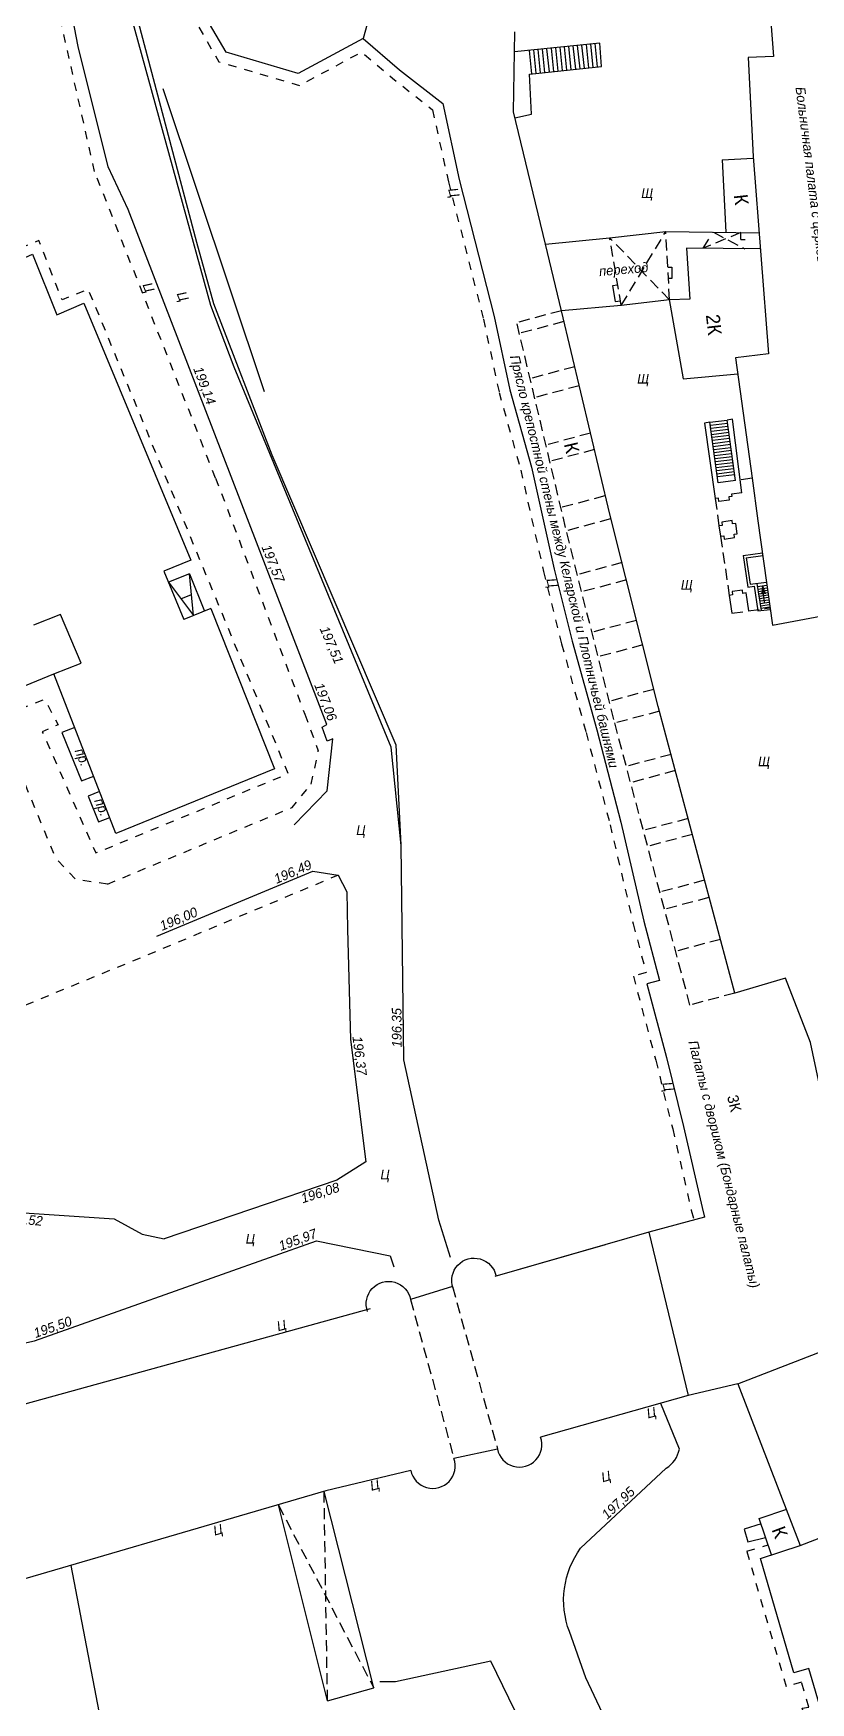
# Model space of a CAD drawing. Header units: metres. Extents: x 2227888 to 2228620, y 529759 to 530801.
# Drawn here: x 2228084.1 to 2228154.6, y 530300.7 to 530452.1 of the extents above; entities that cross this region are included whole.
import ezdxf

# ---------------------------------------------------------------- set-up
doc = ezdxf.new("R2010")
doc.units = ezdxf.units.M
doc.header["$LTSCALE"] = 0.5
for name, pattern in [('189_3', [3, 1.5, -1.5]), ('22', [3, 2, -1]), ('24', [3, 1.5, -1.5]), ('366', [2, 0.5, -1.5]), ('CONTI', [0]), ('L2X1', [3, 2, -1])]:
    doc.linetypes.add(name, pattern=pattern)
for name, color, linetype in [('ЗДАНИЯ_ЖИЛЫЕ', 252, 'CONTI'), ('КУЛЬТ_РИТУАЛ', 252, 'CONTI'), ('ОГРАЖДЕНИЯ', 252, 'CONTI'), ('СООРУЖЕНИЯ', 252, 'CONTI'), ('ТРОТУАРЫ', 252, 'CONTI')]:
    doc.layers.add(name, color=color, linetype=linetype)
doc.layers.add('ИИ_ЗДАНИЯ_СООРУЖЕНИЯ_025', color=7, linetype='Continuous', lineweight=25)
doc.styles.add('БМ431', font='', dxfattribs={"height": 0.875})
doc.styles.add('древний курсив', font='', dxfattribs={"height": 0.875})
doc.styles.add('рубленый', font='', dxfattribs={"height": 1})
doc.styles.get('БМ431').set_extended_font_data('Bm431', italic=True)
doc.styles.get('древний курсив').set_extended_font_data('D431', italic=True)
doc.styles.get('рубленый').set_extended_font_data('P131')
doc.linetypes.add('119_3', pattern='A,6,-2,[12,GUGK.shx,S=1,R=0,X=0,Y=0],6,[12,GUGK.shx,S=1,R=180,X=0,Y=0],-2', length=16)
doc.linetypes.add('280', pattern='A,2,[9,GUGK.shx,S=0.25,R=0,X=0,Y=0.5],2,0', length=4)
doc.linetypes.add('474_1', pattern='A,1.5,[4,GUGK.shx,S=1,R=0,X=0,Y=-0.5],-0.5,[5,GUGK.shx,S=0.3,R=45,X=0,Y=0.5],0.001,-0.5,0.5', length=3.001)

msp = doc.modelspace()

# ---------------------------------------------------------------- linework, layer by layer
at = {"layer": 'ЗДАНИЯ_ЖИЛЫЕ', "linetype": '24', "flags": 128}
for points in [[(2228107.23, 530384.97), (2228089.08, 530428.93), (2228086.71, 530427.97), (2228084.59, 530433.34), (2228083.34, 530432.84), (2228077.43, 530447.72)], [(2228079.73, 530392.68), (2228080.98, 530392.99), (2228082.44, 530390.69), (2228085.13, 530391.72), (2228086.34, 530389.4), (2228084.91, 530388.76), (2228089.76, 530377.77), (2228107.23, 530384.97)]]:
    msp.add_lwpolyline(points, dxfattribs=at)
at = {"layer": 'ЗДАНИЯ_ЖИЛЫЕ', "flags": 128}
for points in [[(2228006.29, 530398.64), (2227999.55, 530414.69), (2228076.57, 530446.6), (2228082.76, 530431.54), (2228084.03, 530432.12), (2228086.22, 530426.6), (2228088.67, 530427.67), (2228098.4, 530404.35)], [(2228098.4, 530404.35), (2228095.95, 530403.33), (2228097.74, 530398.97)], [(2228098.28, 530403.11), (2228096.35, 530402.34)], [(2228096.35, 530402.34), (2228098.64, 530399.33), (2228098.28, 530403.11)], [(2228098.28, 530403.11), (2228099.63, 530399.72), (2228099.63, 530399.72)], [(2228078.1, 530401.58), (2228080.12, 530396.61), (2228081.4, 530397.04), (2228081.66, 530396.25), (2228080.27, 530395.69), (2228081.28, 530393.26), (2228082.96, 530393.96), (2228083.39, 530392.96), (2228085.97, 530394.03)], [(2228100.2, 530399.95), (2228105.98, 530385.4), (2228091.59, 530379.53), (2228085.97, 530394.03)], [(2228097.49, 530400.84), (2228098.46, 530401.22)], [(2228100.2, 530399.95), (2228097.74, 530398.97)], [(2228088.44, 530394.99), (2228086.57, 530399.4), (2228084.1, 530398.44)], [(2228085.97, 530394.03), (2228088.44, 530394.99)], [(2228087.86, 530389.15), (2228086.67, 530388.69), (2228088.47, 530384.32), (2228089.57, 530384.75)], [(2228090.11, 530383.34), (2228089.06, 530382.94), (2228090.02, 530380.59), (2228091.03, 530380.98)]]:
    msp.add_lwpolyline(points, dxfattribs=at)
at = {"layer": 'ИИ_ЗДАНИЯ_СООРУЖЕНИЯ_025', "extrusion": (-2.03036e-17, 5.69296e-17, -1)}
for p, q in [((2228149.96, 530317.38), (2228152.47, 530318.22)), ((2228151.08, 530314.09), (2228149.96, 530317.38))]:
    msp.add_line(p, q, dxfattribs=at)
at = {"layer": 'КУЛЬТ_РИТУАЛ', "linetype": 'L2X1', "extrusion": (-2.03036e-17, 5.69296e-17, -1)}
for p, q in [((2228137.45, 530427.46), (2228136.39, 530433.6)), ((2228141.83, 530427.96), (2228136.39, 530433.6)), ((2228137.45, 530427.46), (2228141.49, 530434.17)), ((2228141.83, 530427.96), (2228141.49, 530434.17)), ((2228148.3, 530434.08), (2228144.88, 530432.65)), ((2228145.8, 530434.1), (2228148.66, 530432.6)), ((2228149.31, 530411.77), (2228148.3, 530411.64)), ((2228145.97, 530409.93), (2228146.3, 530407.45)), ((2228146.44, 530406.51), (2228147.25, 530401.15)), ((2228147.48, 530399.52), (2228150.95, 530400.02))]:
    msp.add_line(p, q, dxfattribs=at)
at = {"layer": 'КУЛЬТ_РИТУАЛ', "extrusion": (-2.03036e-17, 5.69296e-17, -1)}
for p, q in [((2228144.88, 530432.65), (2228145.4, 530433.47)), ((2228148.29, 530433.44), (2228148.3, 530434.08)), ((2228148.29, 530433.44), (2228148.68, 530433.44)), ((2228145.49, 530416.86), (2228144.99, 530416.79)), ((2228144.99, 530416.79), (2228145.97, 530409.93)), ((2228145.49, 530416.86), (2228147.05, 530417.05)), ((2228145.49, 530416.86), (2228147.05, 530417.05)), ((2228146.24, 530411.37), (2228145.49, 530416.86)), ((2228145.53, 530416.59), (2228147.09, 530416.78)), ((2228147.55, 530417.13), (2228147.05, 530417.05)), ((2228147.8, 530411.56), (2228147.05, 530417.05)), ((2228148.4, 530410.45), (2228147.55, 530417.13)), ((2228145.56, 530416.31), (2228147.12, 530416.5)), ((2228145.6, 530416.04), (2228147.16, 530416.23)), ((2228145.64, 530415.76), (2228147.2, 530415.95)), ((2228145.68, 530415.49), (2228147.24, 530415.68)), ((2228145.71, 530415.22), (2228147.28, 530415.4)), ((2228145.75, 530414.94), (2228147.31, 530415.13)), ((2228145.79, 530414.67), (2228147.35, 530414.86)), ((2228145.83, 530414.39), (2228147.39, 530414.58)), ((2228145.86, 530414.12), (2228147.43, 530414.31)), ((2228145.9, 530413.84), (2228147.46, 530414.03)), ((2228145.94, 530413.57), (2228147.5, 530413.76)), ((2228145.98, 530413.29), (2228147.54, 530413.48)), ((2228146.02, 530413.02), (2228147.58, 530413.21)), ((2228146.05, 530412.74), (2228147.61, 530412.93)), ((2228146.09, 530412.47), (2228147.65, 530412.66)), ((2228146.13, 530412.19), (2228147.69, 530412.38)), ((2228146.17, 530411.92), (2228147.73, 530412.11)), ((2228147.8, 530411.56), (2228146.24, 530411.37)), ((2228146.26, 530409.97), (2228145.97, 530409.93)), ((2228146.3, 530409.67), (2228146.26, 530409.97)), ((2228147.24, 530409.8), (2228146.3, 530409.67)), ((2228147.48, 530410.13), (2228147.2, 530410.09)), ((2228147.2, 530410.09), (2228147.24, 530409.8)), ((2228148.4, 530410.45), (2228147.45, 530410.32)), ((2228147.45, 530410.32), (2228147.48, 530410.13)), ((2228146.6, 530407.5), (2228146.3, 530407.45)), ((2228146.3, 530407.45), (2228146.44, 530406.51)), ((2228147.5, 530407.93), (2228146.56, 530407.79)), ((2228146.56, 530407.79), (2228146.6, 530407.5)), ((2228147.54, 530407.63), (2228147.5, 530407.93)), ((2228147.84, 530407.68), (2228147.54, 530407.63)), ((2228147.97, 530406.74), (2228147.84, 530407.68)), ((2228146.44, 530406.51), (2228146.74, 530406.56)), ((2228146.74, 530406.56), (2228146.78, 530406.26)), ((2228146.78, 530406.26), (2228147.72, 530406.4)), ((2228147.68, 530406.69), (2228147.97, 530406.74)), ((2228147.72, 530406.4), (2228147.68, 530406.69)), ((2228148.5, 530404.76), (2228150.25, 530405)), ((2228148.5, 530404.76), (2228148.94, 530401.9)), ((2228148.77, 530404.55), (2228150.29, 530404.76)), ((2228148.77, 530404.55), (2228149.15, 530402.16)), ((2228148.45, 530401.63), (2228147.51, 530401.49)), ((2228147.51, 530401.49), (2228147.55, 530401.19)), ((2228148.49, 530401.33), (2228148.45, 530401.63)), ((2228148.94, 530401.9), (2228149.5, 530401.98)), ((2228149.15, 530402.16), (2228150.62, 530402.36)), ((2228149.5, 530401.98), (2228149.85, 530399.73)), ((2228149.74, 530402.24), (2228150.13, 530399.77)), ((2228149.82, 530401.94), (2228150.66, 530402.06)), ((2228149.85, 530401.72), (2228150.69, 530401.84)), ((2228149.88, 530401.51), (2228150.72, 530401.62)), ((2228149.91, 530401.29), (2228150.75, 530401.41)), ((2228147.55, 530401.19), (2228147.25, 530401.15)), ((2228147.25, 530401.15), (2228147.48, 530399.52)), ((2228148.79, 530401.37), (2228148.49, 530401.33)), ((2228149.02, 530399.74), (2228148.79, 530401.37)), ((2228149.85, 530399.73), (2228150.96, 530399.88)), ((2228149.95, 530401.07), (2228150.78, 530401.19)), ((2228149.98, 530400.85), (2228150.81, 530400.97)), ((2228150.01, 530400.64), (2228150.84, 530400.75)), ((2228150.04, 530400.42), (2228150.87, 530400.54)), ((2228150.07, 530400.2), (2228150.9, 530400.32)), ((2228150.1, 530399.99), (2228150.93, 530400.1)), ((2228152.34, 530366.42), (2228147.74, 530365.05)), ((2228154.61, 530360.57), (2228152.34, 530366.42)), ((2228156.28, 530352.74), (2228154.61, 530360.57)), ((2228148.02, 530329.59), (2228153.69, 530314.93))]:
    msp.add_line(p, q, dxfattribs=at)
at = {"layer": 'КУЛЬТ_РИТУАЛ', "linetype": '22', "extrusion": (-2.03036e-17, 5.69296e-17, -1)}
for p, q in [((2228132.01, 530426.98), (2228127.96, 530425.9)), ((2228132.39, 530407.31), (2228127.96, 530425.9)), ((2228132.24, 530425.99), (2228128.19, 530424.91)), ((2228133.22, 530421.9), (2228129.17, 530420.82)), ((2228133.63, 530420.17), (2228129.58, 530419.09)), ((2228134.66, 530415.87), (2228130.6, 530414.78)), ((2228135.01, 530414.38), (2228130.96, 530413.3)), ((2228135.96, 530410.17), (2228131.91, 530409.09)), ((2228136.46, 530408.08), (2228132.41, 530407)), ((2228136.77, 530389.87), (2228132.39, 530407.31)), ((2228137.52, 530404.12), (2228133.46, 530403.03)), ((2228137.91, 530402.55), (2228133.86, 530401.47)), ((2228138.83, 530398.87), (2228134.78, 530397.79)), ((2228139.39, 530396.65), (2228135.34, 530395.57)), ((2228140.41, 530392.62), (2228136.35, 530391.53)), ((2228143.68, 530363.97), (2228136.77, 530389.87)), ((2228140.9, 530390.64), (2228136.85, 530389.55)), ((2228141.97, 530386.71), (2228137.91, 530385.63)), ((2228142.35, 530385.24), (2228138.3, 530384.16)), ((2228143.51, 530380.9), (2228139.45, 530379.81)), ((2228143.9, 530379.45), (2228139.84, 530378.37)), ((2228144.98, 530375.3, 206.35), (2228140.93, 530374.21, 206.35)), ((2228145.4, 530373.73, 206.35), (2228141.35, 530372.65, 206.35)), ((2228146.44, 530369.93), (2228142.38, 530368.85)), ((2228147.74, 530365.05), (2228143.68, 530363.97))]:
    msp.add_line(p, q, dxfattribs=at)
at = {"layer": 'КУЛЬТ_РИТУАЛ', "extrusion": (1.22465e-16, -2.71926e-32, -1)}
for p, q in [((2228145.01, 530344.71), (2228139.95, 530343.35)), ((2228139.95, 530343.35), (2228125.97, 530339.35)), ((2228139.95, 530343.35), (2228143.53, 530328.55)), ((2228135.97, 530342.21), (2228125.97, 530339.35)), ((2228122.13, 530338.42, 196.19), (2228118.33, 530337.25, 195.08)), ((2228148.02, 530329.59), (2228143.53, 530328.55))]:
    msp.add_line(p, q, dxfattribs=at)
at = {"layer": 'КУЛЬТ_РИТУАЛ', "linetype": '24', "flags": 128}
msp.add_lwpolyline([(2228120.68, 530459.84), (2228120.68, 530459.84), (2228120.68, 530459.84), (2228120.68, 530459.84), (2228120.68, 530459.84), (2228120.68, 530459.84), (2228120.68, 530459.84), (2228120.68, 530459.84), (2228120.68, 530459.84), (2228120.68, 530459.84), (2228120.68, 530459.84), (2228120.68, 530459.84), (2228120.68, 530459.84), (2228116.33, 530458.99), (2228113.25, 530464.81), (2228105.7, 530466.96), (2228099.31, 530463.11), (2228097.29, 530455.85), (2228100.93, 530449.58), (2228108.25, 530447.43), (2228113.89, 530450.46), (2228116.69, 530448.07), (2228120.32, 530445.22)], dxfattribs=at)
at = {"layer": 'КУЛЬТ_РИТУАЛ', "extrusion": (1.22465e-16, -2.71926e-32, -1)}
msp.add_lwpolyline([(-2228100.17, 530462.46), (-2228105.84, 530465.88), (-2228112.56, 530463.97), (-2228115.76, 530457.92), (-2228114.01, 530451.67), (-2228108.14, 530448.51), (-2228101.6, 530450.43), (-2228098.36, 530455.99)], close=True, dxfattribs=at)
at = {"layer": 'КУЛЬТ_РИТУАЛ', "extrusion": (-2.03036e-17, 5.69296e-17, -1), "elevation": 0}
for points in [[(-2228168.3, 530401.66), (-2228170.19, 530402.02), (-2228168.49, 530416.67), (-2228166.13, 530433.04), (-2228164.33, 530451.21), (-2228161.85, 530450.89), (-2228160.58, 530461.53), (-2228150.43, 530460.7), (-2228151.27, 530450.05), (-2228148.97, 530449.95), (-2228149.41, 530440.97), (-2228150.81, 530423.08), (-2228147.81, 530422.69), (-2228149.31, 530411.77), (-2228149.84, 530407.92), (-2228151.17, 530398.43), (-2228160.36, 530400.16)], [(-2228147.74, 530365.05), (-2228140.79, 530391.07), (-2228136.41, 530408.52), (-2228132.01, 530426.98), (-2228130.56, 530433.02), (-2228127.66, 530445.03), (-2228127.8, 530452.29)], [(-2228130.56, 530433.02), (-2228136.39, 530433.6), (-2228141.49, 530434.17), (-2228149.95, 530434.06)], [(-2228150.02, 530432.59), (-2228143.35, 530432.67), (-2228143.66, 530428.04), (-2228141.83, 530427.96), (-2228137.45, 530427.46), (-2228132.01, 530426.98)], [(-2228150.45, 530400.49), (-2228150.27, 530402.02), (-2228150.5, 530401.3), (-2228150.27, 530402.02), (-2228150.21, 530401.27)], [(-2228162.34, 530280.38), (-2228159.91, 530289.34), (-2228157.86, 530296.77), (-2228156.16, 530296.38), (-2228155.17, 530299.35), (-2228155.73, 530299.43), (-2228154.47, 530303.77), (-2228153.11, 530303.36), (-2228150.08, 530313.76), (-2228153.69, 530314.93)]]:
    msp.add_lwpolyline(points, dxfattribs=at)
at = {"layer": 'КУЛЬТ_РИТУАЛ', "extrusion": (1.22465e-16, -2.71926e-32, -1)}
msp.add_lwpolyline([(-2228114.01, 530451.67), (-2228114.01, 530451.67), (-2228114.01, 530451.67), (-2228117.33, 530448.85), (-2228121.24, 530445.78)], dxfattribs=at)
at = {"layer": 'КУЛЬТ_РИТУАЛ', "flags": 128}
for points, elevation in [([(2228129.12, 530448.46), (2228135.66, 530449.15), (2228135.51, 530451.26), (2228127.77, 530450.47)], 207.13), ([(2228129.08, 530450.59), (2228129.3, 530448.48)], 207.13), ([(2228129.48, 530450.64), (2228129.7, 530448.53)], 207.13), ([(2228129.87, 530450.68), (2228130.1, 530448.57)], 207.13), ([(2228130.27, 530450.72), (2228130.49, 530448.61)], 207.13), ([(2228130.67, 530450.76), (2228130.89, 530448.65)], 207.13), ([(2228131.07, 530450.8), (2228131.29, 530448.69)], 207.13), ([(2228131.47, 530450.84), (2228131.69, 530448.73)], 207.13), ([(2228131.86, 530450.89), (2228132.08, 530448.78)], 207.13), ([(2228132.26, 530450.93), (2228132.48, 530448.82)], 207.13), ([(2228132.66, 530450.97), (2228132.88, 530448.86)], 207.13), ([(2228133.06, 530451.01), (2228133.28, 530448.9)], 207.13), ([(2228133.45, 530451.05), (2228133.68, 530448.94)], 207.13), ([(2228133.85, 530451.09), (2228134.07, 530448.98)], 207.13), ([(2228134.25, 530451.14), (2228134.47, 530449.03)], 207.13), ([(2228134.65, 530451.18), (2228134.87, 530449.07)], 207.13), ([(2228135.05, 530451.22), (2228135.27, 530449.11)], 207.13), ([(2228146.6, 530440.68), (2228149.41, 530440.82)], 208.82), ([(2228146.6, 530440.68), (2228146.94, 530434.1)], 208.82), ([(2228114.67, 530336.4), (2228077.49, 530326.14), (2228018.63, 530310.25)], 0), ([(2228148.02, 530329.59), (2228162.94, 530335.37)], 0), ([(2228153.69, 530314.93), (2228168.61, 530320.71), (2228162.94, 530335.37)], 0)]:
    msp.add_lwpolyline(points, dxfattribs=dict(at, elevation=elevation))
at = {"layer": 'КУЛЬТ_РИТУАЛ', "linetype": '280', "elevation": 207.19, "flags": 128}
msp.add_lwpolyline([(2228127.8, 530444.47), (2228129.3, 530444.81), (2228129.12, 530448.46)], dxfattribs=at)
at = {"layer": 'КУЛЬТ_РИТУАЛ', "extrusion": (1.22465e-16, -2.71926e-32, -1), "elevation": 0}
msp.add_lwpolyline([(-2228121.24, 530445.78), (-2228122.74, 530438.9), (-2228125.91, 530426.44), (-2228127.33, 530419.8), (-2228129.29, 530412.77), (-2228131.37, 530403.54), (-2228133, 530396.99), (-2228135.22, 530388.95), (-2228137.41, 530380.57), (-2228139.5, 530371.58), (-2228140.9, 530366.2), (-2228139.76, 530365.89), (-2228141.54, 530359.21), (-2228143.08, 530352.96), (-2228144.78, 530345.59), (-2228145.01, 530344.71)], dxfattribs=at)
at = {"layer": 'КУЛЬТ_РИТУАЛ', "linetype": '24', "extrusion": (1.22465e-16, -2.71926e-32, -1), "elevation": 0}
msp.add_lwpolyline([(-2228120.32, 530445.22), (-2228121.76, 530438.67), (-2228124.94, 530426.21), (-2228126.36, 530419.57), (-2228128.32, 530412.52), (-2228130.4, 530403.31), (-2228132.03, 530396.74), (-2228134.26, 530388.69), (-2228136.43, 530380.33), (-2228138.53, 530371.34), (-2228139.69, 530366.91), (-2228138.54, 530366.6), (-2228140.57, 530358.96), (-2228142.11, 530352.73), (-2228143.8, 530345.35), (-2228144.05, 530344.45)], dxfattribs=at)
at = {"layer": 'КУЛЬТ_РИТУАЛ', "elevation": 0}
for points in [[(2228141.67, 530430.93), (2228142.03, 530430.94), (2228142.03, 530429.91), (2228141.7, 530429.91)], [(2228141.8, 530428), (2228143.06, 530420.81), (2228148.01, 530421.24)]]:
    msp.add_lwpolyline(points, dxfattribs=at)
at = {"layer": 'КУЛЬТ_РИТУАЛ'}
msp.add_lwpolyline([(2228137.11, 530429.31), (2228136.66, 530429.25), (2228136.88, 530427.82), (2228137.38, 530427.87)], dxfattribs=at)
at = {"layer": 'КУЛЬТ_РИТУАЛ', "flags": 128}
for points, elevation in [([(2228122.18, 530338.29, -1.07714), (2228126.08, 530339.37, -26.926939)], -0.63), ([(2228114.42, 530336.17, -1.07714), (2228118.33, 530337.25, -26.926939)], 195.08), ([(2228126.21, 530323.68, 1.07714), (2228130.12, 530324.77, 26.926939)], 196.13), ([(2228118.35, 530321.74, 1.07714), (2228122.26, 530322.82, 26.926939)], 196.04)]:
    msp.add_lwpolyline(points, format="xyb", dxfattribs=dict(at, elevation=elevation))
at = {"layer": 'КУЛЬТ_РИТУАЛ', "linetype": '22', "flags": 128}
for points, elevation in [([(2228122.13, 530338.42), (2228126.22, 530323.68)], 196.19), ([(2228118.33, 530337.25), (2228122.26, 530322.82)], 195.08)]:
    msp.add_lwpolyline(points, dxfattribs=dict(at, elevation=elevation))
at = {"layer": 'КУЛЬТ_РИТУАЛ', "linetype": 'Continuous', "elevation": 0.44}
for points in [[(2228143.53, 530328.55), (2228130.12, 530324.77), (2228130.12, 530324.77)], [(2228126.21, 530323.68), (2228126.21, 530323.68), (2228122.26, 530322.82), (2228122.26, 530322.82)], [(2228118.35, 530321.74), (2228118.35, 530321.74), (2228118.35, 530321.74), (2228110.65, 530319.88), (2228110.65, 530319.88), (2228076.87, 530310.02), (2228021.95, 530295.45), (2228021.95, 530295.45)]]:
    msp.add_lwpolyline(points, dxfattribs=at)
at = {"layer": 'КУЛЬТ_РИТУАЛ', "linetype": '24', "extrusion": (-2.03036e-17, 5.69296e-17, -1), "elevation": 0}
msp.add_lwpolyline([(-2228161.37, 530280.12), (-2228158.95, 530289.08), (-2228157.15, 530295.58), (-2228155.5, 530295.2), (-2228153.85, 530300.17), (-2228154.45, 530300.26), (-2228153.79, 530302.52), (-2228152.43, 530302.11), (-2228148.84, 530314.42), (-2228150.77, 530314.99)], dxfattribs=at)
at = {"layer": 'КУЛЬТ_РИТУАЛ'}
msp.add_polyline3d([(2228150.13, 530316.88, 0), (2228148.59, 530316.4, 199.57), (2228148.93, 530315.25, 199.6), (2228150.54, 530315.66, 0)], dxfattribs=at)
at = {"layer": 'ОГРАЖДЕНИЯ', "linetype": '280', "flags": 128}
for points, elevation in [([(2228117.46, 530378.51), (2228117.03, 530387.55), (2228105.78, 530413.86), (2228100.47, 530427.6), (2228098.94, 530433.16), (2228092.27, 530458.34), (2228092.27, 530458.34)], 196.22), ([(2228105.08, 530419.62), (2228095.88, 530447.12)], 201.38)]:
    msp.add_lwpolyline(points, dxfattribs=dict(at, elevation=elevation))
at = {"layer": 'ОГРАЖДЕНИЯ', "linetype": '474_1', "flags": 128}
for points in [[(2228087.49, 530313.12), (2228095.86, 530269.58), (2228134.46, 530280.14)], [(2228131.04, 530293.23), (2228125.61, 530304.42), (2228116.97, 530302.55), (2228115.53, 530302.55)]]:
    msp.add_lwpolyline(points, dxfattribs=at)
at = {"layer": 'СООРУЖЕНИЯ', "lineweight": 25, "elevation": 0}
for points in [[(2228114.98, 530302.01), (2228110.48, 530319.83)], [(2228110.79, 530300.83), (2228106.33, 530318.61)]]:
    msp.add_lwpolyline(points, dxfattribs=at)
at = {"layer": 'СООРУЖЕНИЯ', "linetype": '22', "elevation": 0, "flags": 128}
for points in [[(2228110.79, 530300.83), (2228110.48, 530319.83)], [(2228106.33, 530318.59), (2228114.98, 530302.01)]]:
    msp.add_lwpolyline(points, dxfattribs=at)
at = {"layer": 'СООРУЖЕНИЯ', "elevation": 0, "flags": 128}
msp.add_lwpolyline([(2228110.79, 530300.83), (2228114.98, 530302.01)], dxfattribs=at)
at = {"layer": 'ТРОТУАРЫ', "flags": 128}
for points in [[(2228117.71, 530359), (2228117.48, 530378.46), (2228116.58, 530387.37), (2228102.31, 530421.87), (2228100.21, 530427.45), (2228091.76, 530458.17), (2228089.63, 530467.69), (2228088.48, 530472.25)], [(2228110.77, 530383.41), (2228111.27, 530388.12), (2228110.77, 530387.91), (2228110.31, 530389.18), (2228110.73, 530389.42)], [(2228107.77, 530380.32), (2228110.77, 530383.41)], [(2228095.3, 530370.22), (2228109.45, 530376.13), (2228111.77, 530375.76), (2228112.55, 530374.25), (2228112.59, 530370.87), (2228112.88, 530360.84)]]:
    msp.add_lwpolyline(points, dxfattribs=at)
at = {"layer": 'ТРОТУАРЫ', "linetype": '189_3', "lineweight": 25}
for points, elevation in [([(2228100.64, 530411.79), (2228089.65, 530439.62), (2228084.66, 530461.85)], 198.59), ([(2228100.64, 530411.79), (2228108.73, 530390.36), (2228109.95, 530387.04)], 201.84)]:
    msp.add_lwpolyline(points, dxfattribs=dict(at, elevation=elevation))
at = {"layer": 'ТРОТУАРЫ', "linetype": 'ByBlock'}
msp.add_lwpolyline([(2228110.73, 530389.42), (2228110.73, 530389.42), (2228110.73, 530389.42), (2228110.73, 530389.42), (2228110.73, 530389.42), (2228092.71, 530436.17), (2228090.89, 530440.04), (2228088.17, 530450.95), (2228086.56, 530459.3), (2228084.66, 530461.85)], dxfattribs=at)
at = {"layer": 'ТРОТУАРЫ', "linetype": '189_3', "flags": 128}
for points in [[(2228090.82, 530374.94), (2228087.94, 530375.37), (2228086.15, 530377.27), (2228079.73, 530392.68)], [(2228109.32, 530384), (2228109.95, 530387.04)], [(2228090.82, 530374.94), (2228107.58, 530381.91), (2228109.32, 530384)], [(2228111.77, 530375.76), (2228095.81, 530369.07), (2228076.49, 530361.12), (2228064.57, 530356.29), (2228055.37, 530352.56)]]:
    msp.add_lwpolyline(points, dxfattribs=at)
at = {"layer": 'ТРОТУАРЫ'}
for points, elevation in [([(2228112.88, 530360.84), (2228114.27, 530349.73), (2228111.64, 530348.08), (2228111.64, 530348.08)], 196.71), ([(2228121.94, 530341.06), (2228120.89, 530344.44), (2228117.71, 530359), (2228117.71, 530359)], 196.22), ([(2228111.64, 530348.08), (2228095.96, 530342.74), (2228095.96, 530342.74), (2228095.96, 530342.74), (2228095.96, 530342.74), (2228095.96, 530342.74), (2228095.96, 530342.74), (2228095.96, 530342.74), (2228095.96, 530342.74), (2228095.96, 530342.74)], 196.25)]:
    msp.add_lwpolyline(points, dxfattribs=dict(at, elevation=elevation))
at = {"layer": 'ТРОТУАРЫ', "elevation": 195.53, "flags": 128}
for points in [[(2228068.9, 530342.16), (2228081.45, 530345.25), (2228091.42, 530344.57), (2228093.98, 530343.18), (2228095.96, 530342.74)], [(2228068.9, 530342.16), (2228072.21, 530330.86), (2228084.2, 530333.51), (2228109.79, 530342.58), (2228116.47, 530341.22)]]:
    msp.add_lwpolyline(points, dxfattribs=at)
at = {"layer": 'ТРОТУАРЫ'}
msp.add_lwpolyline([(2228116.47, 530341.22), (2228116.47, 530341.22), (2228116.82, 530340.2)], dxfattribs=at)
at = {"layer": 'ТРОТУАРЫ', "flags": 128}
msp.add_lwpolyline([(2228187.27, 530207.97), (2228179.01, 530221.4), (2228166.33, 530240.57), (2228155.72, 530257.33), (2228134.24, 530302.92), (2228132.74, 530307.11, -0.253824), (2228133.76, 530314.68), (2228141.53, 530321.93, 0.202419), (2228142.72, 530323.67), (2228141.05, 530327.81)], format="xyb", dxfattribs=at)

# ---------------------------------------------------------------- texts
at = {"layer": 'ЗДАНИЯ_ЖИЛЫЕ', "style": 'БМ431'}
for p in [(2228087.83, 530387.04), (2228089.6, 530382.51)]:
    msp.add_text('пр.', height=0.875, rotation=292.8467, dxfattribs=at).set_placement(p)
at = {"layer": 'КУЛЬТ_РИТУАЛ'}
for s, height, rotation, style, p in [('Больничная палата с церковью Зосимы и Савватия', 0.875, 277.2577, 'БМ431', (2228153.25, 530447.24)), ('Ц', 0.875, 285.8081, 'БМ431', (2228121.73, 530437.99)), ('К', 1.25, 276.4629, 'рубленый', (2228147.66, 530437.48, 0)), ('переход', 0.875, 5.0343, 'БМ431', (2228135.47, 530430.11)), ('2К', 1.25, 276.4629, 'рубленый', (2228145.12, 530426.59)), ('Палаты с двориком (Бондарные палаты)', 0.875, 284.2047, 'БМ431', (2228143.52, 530360.63)), ('3К', 1, 283.267, 'рубленый', (2228147.04, 530355.68)), ('Ц', 0.875, 15.0934, 'БМ431', (2228106.32, 530334.36)), ('Ц', 0.875, 15.0934, 'БМ431', (2228139.88, 530326.45)), ('Ц', 0.875, 15.0934, 'БМ431', (2228135.76, 530320.66)), ('Ц', 0.875, 15.0934, 'БМ431', (2228114.78, 530319.88)), ('Ц', 0.875, 15.0934, 'БМ431', (2228100.55, 530315.82)), ('К', 1.25, 290.5868, 'рубленый', (2228151.07, 530316.37))]:
    msp.add_text(s, height=height, rotation=rotation, dxfattribs=dict(at, style=style)).set_placement(p)
at = {"layer": 'КУЛЬТ_РИТУАЛ', "linetype": '366'}
for s, height, rotation, style, p in [('Прясло крепостной стены между Келарской и Плотничьей башнями', 0.875, 283.5947, 'БМ431', (2228127.33, 530422.83)), ('К', 1.25, 283.2513, 'рубленый', (2228132.23, 530414.88))]:
    msp.add_text(s, height=height, rotation=rotation, dxfattribs=dict(at, style=style)).set_placement(p)
at = {"layer": 'КУЛЬТ_РИТУАЛ', "linetype": '119_3', "style": 'БМ431'}
for rotation, p in [(283.9946, (2228130.64, 530402.59)), (284.5277, (2228141.16, 530356.87))]:
    msp.add_text('Ц', height=0.875, rotation=rotation, dxfattribs=at).set_placement(p)
at = {"layer": 'ТРОТУАРЫ', "style": 'БМ431'}
for p in [(2228139.26, 530437.21), (2228138.89, 530420.37), (2228142.85, 530401.67), (2228149.86, 530385.64)]:
    msp.add_text('Щ', height=0.875, dxfattribs=at).set_placement(p)
at = {"layer": 'ТРОТУАРЫ', "linetype": '189_3', "style": 'БМ431'}
for p in [(2228093.99, 530429.32), (2228093.99, 530429.32), (2228097.09, 530428.51), (2228097.09, 530428.51)]:
    msp.add_text('Ц', height=0.875, rotation=292.3262, dxfattribs=at).set_placement(p)
at = {"layer": 'ТРОТУАРЫ', "linetype": '280', "style": 'древний курсив'}
for s, rotation, p in [('199,14', 290.6242, (2228098.6, 530421.71)), ('197,57', 291.8343, (2228104.78, 530405.54)), ('197,51', 293.2262, (2228110.06, 530398.12)), ('197,06', 291.2423, (2228109.57, 530393)), ('196,49', 23.4062, (2228106.17, 530374.96)), ('196,00', 22.7014, (2228095.79, 530370.7)), ('196,35', 90.1587, (2228117.51, 530360.12)), ('196,37', 277.1839, (2228113.05, 530361.09)), ('196,08', 17.5638, (2228108.55, 530345.98)), ('195,52', 355.296, (2228081.34, 530344.23)), ('195,97', 19.8386, (2228106.55, 530341.66)), ('195,50', 19.1171, (2228084.3, 530333.75)), ('197,95', 43.502, (2228136.17, 530317.24))]:
    msp.add_text(s, height=0.875, rotation=rotation, dxfattribs=at).set_placement(p)
at = {"layer": 'ТРОТУАРЫ', "linetype": '189_3', "style": 'БМ431'}
for p in [(2228113.4, 530379.4), (2228115.59, 530348.15), (2228103.37, 530342.33)]:
    msp.add_text('Ц', height=0.875, dxfattribs=at).set_placement(p)

doc.saveas('drawing.dxf')
